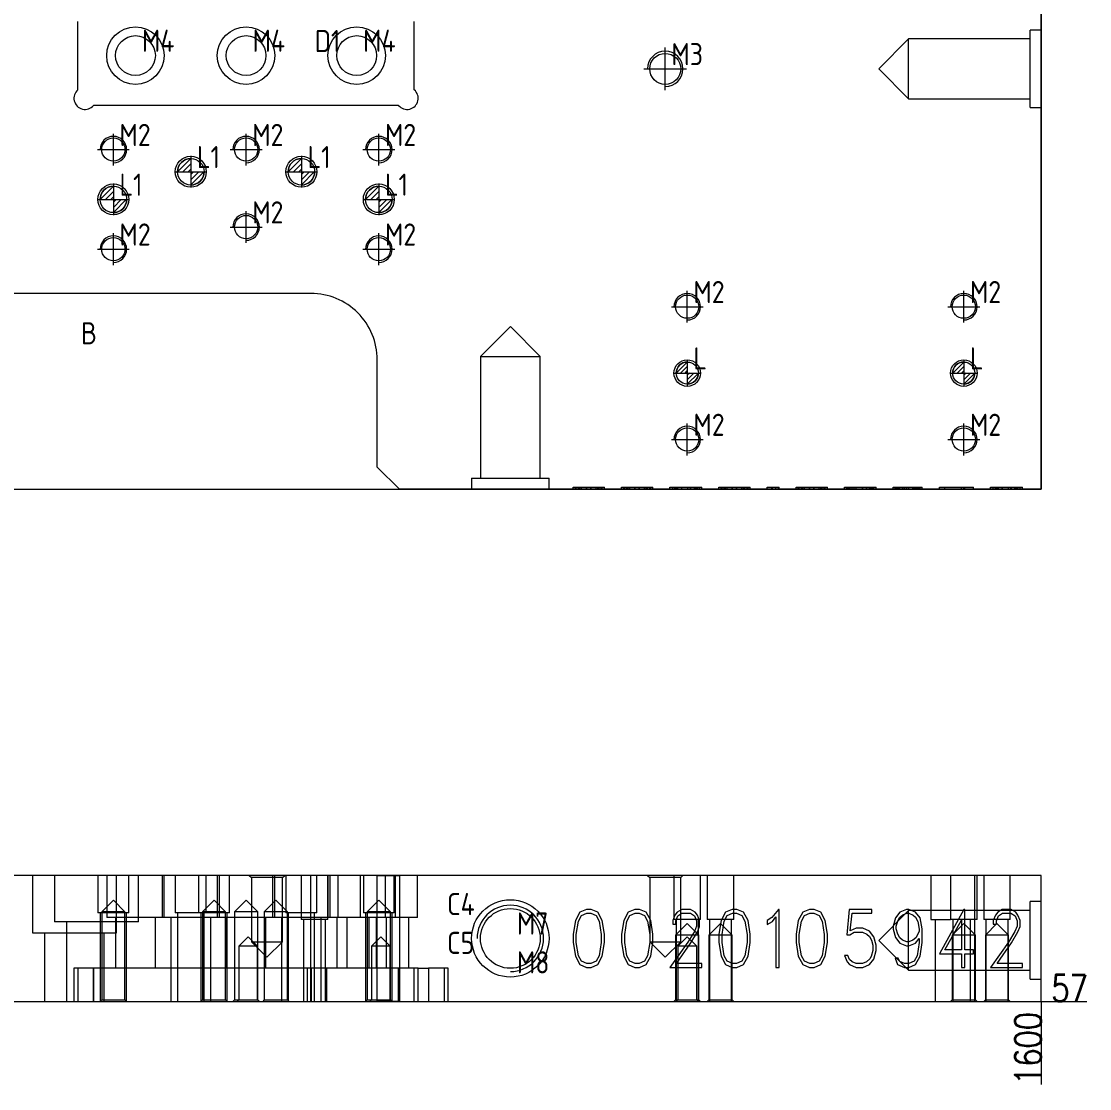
# Model space of a CAD drawing. Header units: millimetres. Extents: x 7217 to 10269, y 62146 to 63808.
# Drawn here: x 8412.1 to 8895, y 62146.4 to 62628.8 of the extents above; entities that cross this region are included whole.
import ezdxf

# ---------------------------------------------------------------- set-up
doc = ezdxf.new("R2010")
doc.units = ezdxf.units.MM
for name, pattern in [('CENTER', [0]), ('DASHDOT', [0]), ('DASHED', [0])]:
    doc.linetypes.add(name, pattern=pattern)
for name, color, linetype, lineweight in [('DIM', 4, 'Continuous', 20), ('UP', 60, 'Continuous', 20), ('UP_W', 1, 'Continuous', 20)]:
    doc.layers.add(name, color=color, linetype=linetype, lineweight=lineweight)
doc.styles.add('gbenor', font='gbenor.shx', dxfattribs={"bigfont": 'gbcbig.shx'})
doc.styles.add('TXT', font='txt.shx', dxfattribs={"width": 0.8, "bigfont": 'ctxt.shx'})
doc.dimstyles.new('零件', dxfattribs={"dimscale": 1.5, "dimtxt": 8, "dimasz": 1, "dimexe": 0, "dimexo": 0, "dimgap": 0, "dimtad": 1, "dimtxsty": 'TXT', "dimcen": 0, "dimclrd": 252, "dimclre": 252, "dimclrt": 4, "dimazin": 3, "dimtp": 0.001, "dimtm": 0.001, "dimtfac": 1, "dimtmove": 0, "dimatfit": 3, "dimlwd": 5, "dimlwe": 5})

# ---------------------------------------------------------------- blocks, each defined once
blk = doc.blocks.new('*D1113')
at = {"layer": 'Defpoints', "color": 0}
for p in [(7273.1, 62242.78), (8873.1, 62185.78), (8878.1, 62185.78)]:
    blk.add_point(p, dxfattribs=at)
at = {"layer": 'DIM', "color": 252, "lineweight": 5}
blk.add_line((8873.1, 62185.78), (8893.64, 62185.78), dxfattribs=at)
at = {"layer": 'DIM', "color": 4, "lineweight": 5, "insert": (8885.87, 62191.78), "char_height": 12, "attachment_point": 5, "style": 'TXT'}
blk.add_mtext('57', dxfattribs=at)
blk = doc.blocks.new('*D1116')
at = {"layer": 'Defpoints', "color": 0}
for p in [(7273.1, 62242.78), (8873.1, 62185.78), (8873.1, 62180.78)]:
    blk.add_point(p, dxfattribs=at)
at = {"layer": 'DIM', "color": 252, "lineweight": 5}
blk.add_line((8873.1, 62185.78), (8873.1, 62148.32), dxfattribs=at)
at = {"layer": 'DIM', "color": 4, "lineweight": 5, "insert": (8867.1, 62164.55), "char_height": 12, "attachment_point": 5, "rotation": 90, "style": 'TXT'}
blk.add_mtext('1600', dxfattribs=at)
blk = doc.blocks.new('pg_hx_L0')
at = {"color": 230}
for p, q in [((-0.5, -0.003), (0, 0.497)), ((0, 0.6), (0, -0.6)), ((-0.6, 0), (0.6, 0)), ((-0.3, 0), (0, 0.3)), ((-0.1, 0), (0, 0.1)), ((0.5, 0.003), (0, -0.497)), ((0.1, 0), (0, -0.1)), ((0.3, 0), (0, -0.3))]:
    blk.add_line(p, q, dxfattribs=at)
for start, end in [(90, 180), (270, 0)]:
    blk.add_arc((0, 0), 0.5, start, end, dxfattribs=at)
blk = doc.blocks.new('pg_hx_LLL0')
blk.add_blockref('pg_hx_L0', (0, 0))

msp = doc.modelspace()

# ---------------------------------------------------------------- linework, layer by layer
at = {"layer": 'DIM', "color": 252, "linetype": 'DASHDOT', "lineweight": 5}
msp.add_lwpolyline([(7273.098, 63597.292), (7273.098, 62417.292), (8873.098, 62417.292), (8873.098, 63597.292)], close=True, dxfattribs=at)
at = {"layer": 'DIM', "color": 252, "linetype": 'DASHED', "lineweight": 5}
msp.add_lwpolyline([(7273.098, 62242.782), (7273.098, 62185.782), (8873.098, 62185.782), (8873.098, 62242.782)], close=True, dxfattribs=at)
at = {"layer": 'UP', "color": 2, "linetype": 'DASHED', "lineweight": 5, "ltscale": 1.687868}
for p, q in [((8437.648, 62597.831), (8437.648, 62628.753)), ((8589.648, 62597.831), (8589.648, 62628.753)), ((8582.61, 62590.792), (8444.687, 62590.792)), ((8437.648, 62200.782), (8437.648, 62200.782)), ((8437.648, 62200.782), (8437.648, 62200.782)), ((8444.687, 62200.782), (8444.687, 62185.782)), ((8582.61, 62200.782), (8444.687, 62200.782)), ((8543.148, 62200.782), (8543.148, 62200.782)), ((8550.187, 62185.782), (8550.187, 62200.782)), ((8582.61, 62185.782), (8582.61, 62200.782)), ((8589.648, 62200.782), (8589.648, 62200.782)), ((8589.648, 62200.782), (8589.648, 62200.782)), ((8591.466, 62200.782), (8596.109, 62200.782)), ((8596.109, 62200.782), (8596.109, 62185.782)), ((8603.148, 62200.782), (8603.148, 62200.782)), ((8437.648, 62185.782), (8437.648, 62185.782)), ((8437.648, 62185.782), (8437.648, 62185.782)), ((8589.648, 62185.782), (8589.648, 62185.782)), ((8589.648, 62185.782), (8589.648, 62185.782)), ((8603.148, 62185.782), (8603.148, 62185.782))]:
    msp.add_line(p, q, dxfattribs=at)
at = {"layer": 'UP', "color": 31, "linetype": 'DASHED', "lineweight": 5, "ltscale": 1.687868}
for p, q in [((8437.648, 62628.753), (8437.648, 62628.753)), ((8589.648, 62628.753), (8589.648, 62628.753)), ((8437.648, 62597.831), (8437.648, 62597.831)), ((8589.648, 62597.831), (8589.648, 62597.831)), ((8417.039, 62242.782), (8417.039, 62216.782)), ((8427.039, 62242.782), (8427.039, 62221.782)), ((8446.648, 62242.782), (8446.648, 62225.782)), ((8450.648, 62242.782), (8450.648, 62223.782)), ((8455.039, 62216.782), (8455.039, 62242.782)), ((8460.648, 62225.782), (8460.648, 62242.782)), ((8465.039, 62221.782), (8465.039, 62242.782)), ((8475.648, 62242.782), (8475.648, 62223.782)), ((8476.648, 62223.782), (8476.648, 62242.782)), ((8481.648, 62242.782), (8481.648, 62225.782)), ((8492.148, 62242.782), (8492.148, 62225.782)), ((8495.648, 62225.782), (8495.648, 62242.782)), ((8500.648, 62242.782), (8500.648, 62223.782)), ((8501.648, 62223.782), (8501.648, 62242.782)), ((8506.148, 62225.782), (8506.148, 62242.782)), ((8525.648, 62242.782), (8525.648, 62223.782)), ((8526.648, 62223.782), (8526.648, 62242.782)), ((8531.648, 62242.782), (8531.648, 62225.782)), ((8538.598, 62242.782), (8538.598, 62222.782)), ((8545.648, 62225.782), (8545.648, 62242.782)), ((8550.598, 62222.782), (8550.598, 62242.782)), ((8550.648, 62242.782), (8550.648, 62223.782)), ((8551.648, 62223.782), (8551.648, 62242.782)), ((8555.148, 62242.782), (8555.148, 62223.782)), ((8565.148, 62242.782), (8565.148, 62223.782)), ((8566.648, 62242.782), (8566.648, 62225.782)), ((8576.648, 62223.782), (8576.648, 62242.782)), ((8580.648, 62225.782), (8580.648, 62242.782)), ((8581.148, 62223.782), (8581.148, 62242.782)), ((8591.148, 62223.782), (8591.148, 62242.782)), ((8707.077, 62242.782), (8707.077, 62222.782)), ((8719.077, 62222.782), (8719.077, 62242.782)), ((8722.077, 62242.782), (8722.077, 62222.782)), ((8734.077, 62222.782), (8734.077, 62242.782)), ((8823.098, 62242.782), (8823.098, 62222.782)), ((8832.077, 62242.782), (8832.077, 62222.782)), ((8843.098, 62222.782), (8843.098, 62242.782)), ((8844.077, 62222.782), (8844.077, 62242.782)), ((8847.077, 62242.782), (8847.077, 62222.782)), ((8859.077, 62222.782), (8859.077, 62242.782)), ((8460.648, 62225.782), (8446.648, 62225.782)), ((8495.648, 62225.782), (8481.648, 62225.782)), ((8506.148, 62225.782), (8495.648, 62225.782)), ((8545.648, 62225.782), (8531.648, 62225.782)), ((8580.648, 62225.782), (8566.648, 62225.782)), ((8465.039, 62221.782), (8427.039, 62221.782)), ((8432.538, 62221.782), (8432.538, 62185.782)), ((8476.648, 62223.782), (8450.648, 62223.782)), ((8454.648, 62223.782), (8454.648, 62200.782)), ((8459.54, 62185.782), (8459.54, 62221.782)), ((8472.648, 62200.782), (8472.648, 62223.782)), ((8500.648, 62223.782), (8476.648, 62223.782)), ((8479.648, 62223.782), (8479.648, 62185.782)), ((8497.648, 62185.782), (8497.648, 62223.782)), ((8526.648, 62223.782), (8500.648, 62223.782)), ((8504.648, 62223.782), (8504.648, 62200.782)), ((8522.648, 62200.782), (8522.648, 62223.782)), ((8550.648, 62223.782), (8526.648, 62223.782)), ((8529.648, 62223.782), (8529.648, 62185.782)), ((8550.598, 62222.782), (8538.598, 62222.782)), ((8547.648, 62185.782), (8547.648, 62223.782)), ((8576.648, 62223.782), (8550.648, 62223.782)), ((8554.648, 62223.782), (8554.648, 62200.782)), ((8559.148, 62223.782), (8559.148, 62200.782)), ((8569.148, 62223.782), (8569.148, 62200.782)), ((8572.648, 62200.782), (8572.648, 62223.782)), ((8581.148, 62223.782), (8576.648, 62223.782)), ((8577.148, 62200.782), (8577.148, 62223.782)), ((8591.148, 62223.782), (8581.147, 62223.782)), ((8587.148, 62200.782), (8587.148, 62223.782)), ((8719.077, 62222.782), (8707.077, 62222.782)), ((8734.077, 62222.782), (8722.077, 62222.782)), ((8823.098, 62222.782), (8832.078, 62222.782)), ((8844.077, 62222.782), (8832.077, 62222.782)), ((8859.077, 62222.782), (8847.077, 62222.782)), ((8417.039, 62216.782), (8455.039, 62216.782)), ((8422.538, 62216.782), (8422.538, 62185.782)), ((8449.54, 62185.782), (8449.54, 62216.782)), ((8435.83, 62200.782), (8435.83, 62185.782)), ((8444.687, 62200.782), (8435.83, 62200.782)), ((8437.648, 62200.782), (8437.648, 62185.782)), ((8541.33, 62200.782), (8541.33, 62185.782)), ((8543.148, 62185.782), (8543.148, 62200.782)), ((8591.467, 62200.782), (8582.61, 62200.782)), ((8589.648, 62185.782), (8589.648, 62200.782)), ((8591.467, 62185.782), (8591.467, 62200.782)), ((8604.966, 62200.782), (8596.109, 62200.782)), ((8604.966, 62200.782), (8596.109, 62200.782)), ((8603.148, 62200.782), (8603.148, 62185.782)), ((8604.966, 62185.782), (8604.966, 62200.782))]:
    msp.add_line(p, q, dxfattribs=at)
at = {"layer": 'UP', "color": 5, "linetype": 'DASHED', "lineweight": 5, "ltscale": 1.687868}
for p, q in [((8813.098, 62620.798), (8799.594, 62607.294)), ((8868.098, 62620.798), (8813.098, 62620.798)), ((8813.098, 62593.79), (8813.098, 62620.798)), ((8799.594, 62607.294), (8813.098, 62593.79)), ((8813.098, 62593.79), (8868.098, 62593.79)), ((8633.098, 62490.796), (8619.594, 62477.292)), ((8646.602, 62477.292), (8633.098, 62490.796)), ((8619.594, 62477.292), (8619.594, 62422.292)), ((8619.594, 62477.292), (8633.098, 62477.292)), ((8633.098, 62477.292), (8646.602, 62477.292)), ((8646.602, 62422.292), (8646.602, 62477.292)), ((8515.098, 62242.782), (8516.095, 62241.785)), ((8516.095, 62241.785), (8516.095, 62212.782)), ((8530.101, 62241.785), (8516.095, 62241.785)), ((8530.101, 62241.785), (8531.098, 62242.782)), ((8530.101, 62212.782), (8530.101, 62241.785)), ((8695.098, 62242.782), (8696.095, 62241.785)), ((8696.095, 62241.785), (8696.095, 62212.782)), ((8710.101, 62241.785), (8696.095, 62241.785)), ((8710.101, 62241.785), (8711.098, 62242.782)), ((8710.101, 62212.782), (8710.101, 62241.785)), ((8453.648, 62231.615), (8448.395, 62226.362)), ((8458.901, 62226.362), (8453.648, 62231.615)), ((8499.148, 62231.615), (8493.895, 62226.362)), ((8504.401, 62226.362), (8499.148, 62231.615)), ((8513.648, 62231.615), (8508.395, 62226.362)), ((8518.901, 62226.362), (8513.648, 62231.615)), ((8527.148, 62231.615), (8521.895, 62226.362)), ((8532.401, 62226.362), (8527.148, 62231.615)), ((8573.648, 62231.615), (8568.395, 62226.362)), ((8578.901, 62226.362), (8573.648, 62231.615)), ((8448.395, 62226.362), (8448.395, 62186.529)), ((8458.901, 62226.362), (8448.395, 62226.362)), ((8458.901, 62186.529), (8458.901, 62226.362)), ((8493.895, 62226.362), (8493.895, 62186.529)), ((8504.401, 62226.362), (8493.895, 62226.362)), ((8504.401, 62186.529), (8504.401, 62226.362)), ((8508.395, 62226.362), (8508.395, 62186.529)), ((8518.901, 62226.362), (8508.395, 62226.362)), ((8518.901, 62186.529), (8518.901, 62226.362)), ((8521.895, 62226.362), (8521.895, 62186.529)), ((8532.401, 62226.362), (8521.895, 62226.362)), ((8532.401, 62186.529), (8532.401, 62226.362)), ((8568.395, 62226.362), (8568.395, 62186.529)), ((8578.901, 62226.362), (8568.395, 62226.362)), ((8578.901, 62186.529), (8578.901, 62226.362)), ((8813.098, 62226.899), (8799.594, 62213.395)), ((8868.098, 62226.899), (8813.098, 62226.899)), ((8813.098, 62199.891), (8813.098, 62226.899)), ((8713.077, 62221.035), (8707.824, 62215.782)), ((8718.33, 62215.782), (8713.077, 62221.035)), ((8728.077, 62221.035), (8722.824, 62215.782)), ((8733.33, 62215.782), (8728.077, 62221.035)), ((8838.077, 62221.035), (8832.824, 62215.782)), ((8843.33, 62215.782), (8838.077, 62221.035)), ((8853.077, 62221.035), (8847.824, 62215.782)), ((8858.33, 62215.782), (8853.077, 62221.035)), ((8707.824, 62215.782), (8707.824, 62186.529)), ((8718.33, 62215.782), (8707.824, 62215.782)), ((8718.33, 62186.529), (8718.33, 62215.782)), ((8722.824, 62215.782), (8722.824, 62186.529)), ((8733.33, 62215.782), (8722.824, 62215.782)), ((8733.33, 62186.529), (8733.33, 62215.782)), ((8832.824, 62215.782), (8832.824, 62186.529)), ((8843.33, 62215.782), (8832.824, 62215.782)), ((8843.33, 62186.529), (8843.33, 62215.782)), ((8847.824, 62215.782), (8847.824, 62186.529)), ((8858.33, 62215.782), (8847.824, 62215.782)), ((8858.33, 62186.529), (8858.33, 62215.782)), ((8514.598, 62215.035), (8510.345, 62210.782)), ((8510.345, 62210.782), (8510.345, 62186.529)), ((8518.851, 62210.782), (8510.345, 62210.782)), ((8518.851, 62210.782), (8514.598, 62215.035)), ((8516.095, 62212.782), (8523.098, 62205.779)), ((8516.095, 62212.782), (8530.101, 62212.782)), ((8518.851, 62186.529), (8518.851, 62210.782)), ((8523.098, 62205.779), (8530.101, 62212.782)), ((8574.598, 62215.035), (8570.345, 62210.782)), ((8570.345, 62210.782), (8570.345, 62186.529)), ((8578.851, 62210.782), (8570.345, 62210.782)), ((8578.851, 62210.782), (8574.598, 62215.035)), ((8578.851, 62186.529), (8578.851, 62210.782)), ((8696.095, 62212.782), (8703.098, 62205.779)), ((8696.095, 62212.782), (8710.101, 62212.782)), ((8703.098, 62205.779), (8710.101, 62212.782)), ((8713.098, 62215.035), (8708.845, 62210.782)), ((8708.845, 62210.782), (8708.845, 62186.529)), ((8717.351, 62210.782), (8708.845, 62210.782)), ((8717.351, 62210.782), (8713.098, 62215.035)), ((8717.351, 62186.529), (8717.351, 62210.782)), ((8799.594, 62213.395), (8813.098, 62199.891)), ((8813.098, 62199.891), (8868.098, 62199.891)), ((8448.395, 62186.529), (8447.648, 62185.782)), ((8448.395, 62186.529), (8458.901, 62186.529)), ((8459.648, 62185.782), (8458.901, 62186.529)), ((8493.895, 62186.529), (8493.148, 62185.782)), ((8493.895, 62186.529), (8504.401, 62186.529)), ((8505.148, 62185.782), (8504.401, 62186.529)), ((8508.395, 62186.529), (8507.648, 62185.782)), ((8508.395, 62186.529), (8518.901, 62186.529)), ((8510.345, 62186.529), (8509.598, 62185.782)), ((8519.598, 62185.782), (8518.851, 62186.529)), ((8519.648, 62185.782), (8518.901, 62186.529)), ((8521.895, 62186.529), (8521.148, 62185.782)), ((8521.895, 62186.529), (8532.401, 62186.529)), ((8533.148, 62185.782), (8532.401, 62186.529)), ((8568.395, 62186.529), (8567.648, 62185.782)), ((8568.395, 62186.529), (8578.901, 62186.529)), ((8570.345, 62186.529), (8569.598, 62185.782)), ((8579.598, 62185.782), (8578.851, 62186.529)), ((8579.648, 62185.782), (8578.901, 62186.529)), ((8707.824, 62186.529), (8707.077, 62185.782)), ((8707.824, 62186.529), (8718.33, 62186.529)), ((8708.845, 62186.529), (8708.098, 62185.782)), ((8718.098, 62185.782), (8717.351, 62186.529)), ((8719.077, 62185.782), (8718.33, 62186.529)), ((8722.824, 62186.529), (8722.077, 62185.782)), ((8722.824, 62186.529), (8733.33, 62186.529)), ((8734.077, 62185.782), (8733.33, 62186.529)), ((8832.824, 62186.529), (8832.077, 62185.782)), ((8832.824, 62186.529), (8843.33, 62186.529)), ((8844.077, 62185.782), (8843.33, 62186.529)), ((8847.824, 62186.529), (8847.077, 62185.782)), ((8847.824, 62186.529), (8858.33, 62186.529)), ((8859.077, 62185.782), (8858.33, 62186.529))]:
    msp.add_line(p, q, dxfattribs=at)
at = {"layer": 'UP', "color": 135, "linetype": 'DASHED', "lineweight": 5, "ltscale": 1.687868}
for p, q in [((8873.098, 62624.794), (8868.098, 62624.794)), ((8868.098, 62589.794), (8868.098, 62624.794)), ((8868.098, 62589.794), (8873.098, 62589.794)), ((8615.598, 62422.292), (8615.598, 62417.292)), ((8615.598, 62422.292), (8650.598, 62422.292)), ((8650.598, 62417.292), (8650.598, 62422.292)), ((8873.098, 62230.895), (8868.098, 62230.895)), ((8868.098, 62195.895), (8868.098, 62230.895)), ((8868.098, 62195.895), (8873.098, 62195.895))]:
    msp.add_line(p, q, dxfattribs=at)
at = {"layer": 'UP', "color": 123, "linetype": 'DASHED', "lineweight": 5, "ltscale": 1.687868}
for p, q in [((8661.508, 62417.292), (8661.508, 62418.292)), ((8662.491, 62417.292), (8662.491, 62418.292)), ((8662.927, 62417.292), (8662.927, 62418.292)), ((8663.91, 62417.292), (8663.91, 62418.292)), ((8664.524, 62417.292), (8664.524, 62418.292)), ((8665.22, 62417.292), (8665.22, 62418.292)), ((8667.567, 62417.292), (8667.567, 62418.292)), ((8667.635, 62417.292), (8667.635, 62418.292)), ((8669.531, 62417.292), (8669.531, 62418.292)), ((8669.586, 62417.292), (8669.586, 62418.292)), ((8671.933, 62417.292), (8671.933, 62418.292)), ((8672.629, 62417.292), (8672.629, 62418.292)), ((8673.243, 62417.292), (8673.243, 62418.292)), ((8674.225, 62417.292), (8674.225, 62418.292)), ((8674.675, 62417.292), (8674.675, 62418.292)), ((8675.644, 62417.292), (8675.644, 62418.292)), ((8683.371, 62417.292), (8683.371, 62418.292)), ((8684.354, 62417.292), (8684.354, 62418.292)), ((8684.79, 62417.292), (8684.79, 62418.292)), ((8685.773, 62417.292), (8685.773, 62418.292)), ((8686.387, 62417.292), (8686.387, 62418.292)), ((8687.083, 62417.292), (8687.083, 62418.292)), ((8689.429, 62417.292), (8689.429, 62418.292)), ((8689.498, 62417.292), (8689.498, 62418.292)), ((8691.394, 62417.292), (8691.394, 62418.292)), ((8691.449, 62417.292), (8691.449, 62418.292)), ((8693.796, 62417.292), (8693.796, 62418.292)), ((8694.492, 62417.292), (8694.492, 62418.292)), ((8695.106, 62417.292), (8695.106, 62418.292)), ((8696.088, 62417.292), (8696.088, 62418.292)), ((8696.538, 62417.292), (8696.538, 62418.292)), ((8697.507, 62417.292), (8697.507, 62418.292)), ((8705.234, 62417.292), (8705.234, 62418.292)), ((8706.489, 62417.292), (8706.489, 62418.292)), ((8707.486, 62417.292), (8707.486, 62418.292)), ((8707.909, 62417.292), (8707.909, 62418.292)), ((8708.195, 62417.292), (8708.195, 62418.292)), ((8708.523, 62417.292), (8708.523, 62418.292)), ((8708.836, 62417.292), (8708.836, 62418.292)), ((8710.569, 62417.292), (8710.569, 62418.292)), ((8710.678, 62417.292), (8710.678, 62418.292)), ((8713.394, 62417.292), (8713.394, 62418.292)), ((8714.472, 62417.292), (8714.472, 62418.292)), ((8714.594, 62417.292), (8714.594, 62418.292)), ((8714.703, 62417.292), (8714.703, 62418.292)), ((8716.3, 62417.292), (8716.3, 62418.292)), ((8716.327, 62417.292), (8716.327, 62418.292)), ((8716.627, 62417.292), (8716.627, 62418.292)), ((8717.241, 62417.292), (8717.241, 62418.292)), ((8717.664, 62417.292), (8717.664, 62418.292)), ((8718.674, 62417.292), (8718.674, 62418.292)), ((8719.643, 62417.292), (8719.643, 62418.292)), ((8727.37, 62417.292), (8727.37, 62418.292)), ((8728.352, 62417.292), (8728.352, 62418.292)), ((8728.789, 62417.292), (8728.789, 62418.292)), ((8729.771, 62417.292), (8729.771, 62418.292)), ((8730.385, 62417.292), (8730.385, 62418.292)), ((8731.081, 62417.292), (8731.081, 62418.292)), ((8733.428, 62417.292), (8733.428, 62418.292)), ((8733.496, 62417.292), (8733.496, 62418.292)), ((8735.393, 62417.292), (8735.393, 62418.292)), ((8735.448, 62417.292), (8735.448, 62418.292)), ((8737.794, 62417.292), (8737.794, 62418.292)), ((8738.49, 62417.292), (8738.49, 62418.292)), ((8739.104, 62417.292), (8739.104, 62418.292)), ((8740.087, 62417.292), (8740.087, 62418.292)), ((8740.537, 62417.292), (8740.537, 62418.292)), ((8741.506, 62417.292), (8741.506, 62418.292)), ((8749.233, 62417.292), (8749.233, 62418.292)), ((8751.28, 62417.292), (8751.28, 62418.292)), ((8751.553, 62417.292), (8751.553, 62418.292)), ((8753.149, 62417.292), (8753.149, 62418.292)), ((8754.268, 62417.292), (8754.268, 62418.292)), ((8754.568, 62417.292), (8754.568, 62418.292)), ((8762.295, 62417.292), (8762.295, 62418.292)), ((8763.278, 62417.292), (8763.278, 62418.292)), ((8763.714, 62417.292), (8763.714, 62418.292)), ((8764.697, 62417.292), (8764.697, 62418.292)), ((8765.311, 62417.292), (8765.311, 62418.292)), ((8766.006, 62417.292), (8766.006, 62418.292)), ((8768.353, 62417.292), (8768.353, 62418.292)), ((8768.422, 62417.292), (8768.422, 62418.292)), ((8770.318, 62417.292), (8770.318, 62418.292)), ((8770.373, 62417.292), (8770.373, 62418.292)), ((8772.72, 62417.292), (8772.72, 62418.292)), ((8773.415, 62417.292), (8773.415, 62418.292)), ((8774.029, 62417.292), (8774.029, 62418.292)), ((8775.012, 62417.292), (8775.012, 62418.292)), ((8775.462, 62417.292), (8775.462, 62418.292)), ((8776.431, 62417.292), (8776.431, 62418.292)), ((8784.158, 62417.292), (8784.158, 62418.292)), ((8785.25, 62417.292), (8785.25, 62418.292)), ((8785.304, 62417.292), (8785.304, 62418.292)), ((8785.632, 62417.292), (8785.632, 62418.292)), ((8786.273, 62417.292), (8786.273, 62418.292)), ((8786.368, 62417.292), (8786.368, 62418.292)), ((8786.396, 62417.292), (8786.396, 62418.292)), ((8786.532, 62417.292), (8786.532, 62418.292)), ((8786.751, 62417.292), (8786.751, 62418.292)), ((8787.569, 62417.292), (8787.569, 62418.292)), ((8787.651, 62417.292), (8787.651, 62418.292)), ((8788.483, 62417.292), (8788.483, 62418.292)), ((8789.384, 62417.292), (8789.384, 62418.292)), ((8789.439, 62417.292), (8789.439, 62418.292)), ((8792.317, 62417.292), (8792.317, 62418.292)), ((8792.372, 62417.292), (8792.372, 62418.292)), ((8794.105, 62417.292), (8794.105, 62418.292)), ((8794.187, 62417.292), (8794.187, 62418.292)), ((8795.388, 62417.292), (8795.388, 62418.292)), ((8795.497, 62417.292), (8795.497, 62418.292)), ((8795.606, 62417.292), (8795.606, 62418.292)), ((8796.165, 62417.292), (8796.165, 62418.292)), ((8796.37, 62417.292), (8796.37, 62418.292)), ((8796.479, 62417.292), (8796.479, 62418.292)), ((8797.011, 62417.292), (8797.011, 62418.292)), ((8797.434, 62417.292), (8797.434, 62418.292)), ((8798.43, 62417.292), (8798.43, 62418.292)), ((8806.157, 62417.292), (8806.157, 62418.292)), ((8806.99, 62417.292), (8806.99, 62418.292)), ((8807.167, 62417.292), (8807.167, 62418.292)), ((8807.576, 62417.292), (8807.576, 62418.292)), ((8808.163, 62417.292), (8808.163, 62418.292)), ((8808.231, 62417.292), (8808.231, 62418.292)), ((8808.477, 62417.292), (8808.477, 62418.292)), ((8809.064, 62417.292), (8809.064, 62418.292)), ((8809.091, 62417.292), (8809.091, 62418.292)), ((8809.2, 62417.292), (8809.2, 62418.292)), ((8810.401, 62417.292), (8810.401, 62418.292)), ((8810.578, 62417.292), (8810.578, 62418.292)), ((8811.247, 62417.292), (8811.247, 62418.292)), ((8811.301, 62417.292), (8811.301, 62418.292)), ((8812.216, 62417.292), (8812.216, 62418.292)), ((8812.284, 62417.292), (8812.284, 62418.292)), ((8813.198, 62417.292), (8813.198, 62418.292)), ((8813.253, 62417.292), (8813.253, 62418.292)), ((8815.067, 62417.292), (8815.067, 62418.292)), ((8815.245, 62417.292), (8815.245, 62418.292)), ((8815.599, 62417.292), (8815.599, 62418.292)), ((8816.268, 62417.292), (8816.268, 62418.292)), ((8816.295, 62417.292), (8816.295, 62418.292)), ((8816.391, 62417.292), (8816.391, 62418.292)), ((8816.923, 62417.292), (8816.923, 62418.292)), ((8817.332, 62417.292), (8817.332, 62418.292)), ((8817.892, 62417.292), (8817.892, 62418.292)), ((8818.311, 62417.292), (8818.311, 62418.292)), ((8818.338, 62417.292), (8818.338, 62418.292)), ((8819.311, 62417.292), (8819.311, 62418.292)), ((8827.038, 62417.292), (8827.038, 62418.292)), ((8829.576, 62417.292), (8829.576, 62418.292)), ((8837.067, 62417.292), (8837.067, 62418.292)), ((8838.145, 62417.292), (8838.145, 62418.292)), ((8838.486, 62417.292), (8838.486, 62418.292)), ((8842.402, 62417.292), (8842.402, 62418.292)), ((8850.129, 62417.292), (8850.129, 62418.292)), ((8851.384, 62417.292), (8851.384, 62418.292)), ((8852.38, 62417.292), (8852.38, 62418.292)), ((8852.803, 62417.292), (8852.803, 62418.292)), ((8853.09, 62417.292), (8853.09, 62418.292)), ((8853.417, 62417.292), (8853.417, 62418.292)), ((8853.731, 62417.292), (8853.731, 62418.292)), ((8855.464, 62417.292), (8855.464, 62418.292)), ((8855.573, 62417.292), (8855.573, 62418.292)), ((8858.288, 62417.292), (8858.288, 62418.292)), ((8859.366, 62417.292), (8859.366, 62418.292)), ((8859.489, 62417.292), (8859.489, 62418.292)), ((8859.598, 62417.292), (8859.598, 62418.292)), ((8861.195, 62417.292), (8861.195, 62418.292)), ((8861.222, 62417.292), (8861.222, 62418.292)), ((8861.522, 62417.292), (8861.522, 62418.292)), ((8862.136, 62417.292), (8862.136, 62418.292)), ((8862.559, 62417.292), (8862.559, 62418.292)), ((8863.569, 62417.292), (8863.569, 62418.292)), ((8864.537, 62417.292), (8864.537, 62418.292))]:
    msp.add_line(p, q, dxfattribs=at)
at = {"layer": 'UP', "color": 31, "linetype": 'Continuous', "lineweight": 5}
for p, q in [((8542.948, 62242.782), (8352.948, 62242.782)), ((8572.948, 62242.782), (8542.948, 62242.782)), ((8572.948, 62185.782), (8572.948, 62242.782)), ((8352.948, 62185.782), (8542.948, 62185.782)), ((8542.948, 62185.782), (8572.948, 62185.782))]:
    msp.add_line(p, q, dxfattribs=at)
at = {"layer": 'UP', "color": 155, "linetype": 'DASHED', "lineweight": 5, "ltscale": 1.687868}
msp.add_line((8542.948, 62185.782), (8542.948, 62242.782), dxfattribs=at)
at = {"layer": 'UP', "color": 155, "linetype": 'Continuous', "lineweight": 5}
msp.add_line((8542.948, 62185.782), (8542.948, 62242.782), dxfattribs=at)
at = {"layer": 'UP', "color": 135, "linetype": 'Continuous', "lineweight": 5}
for p, q in [((8572.948, 62242.782), (8582.948, 62242.782)), ((8873.098, 62242.782), (8582.948, 62242.782)), ((8582.948, 62242.782), (8582.948, 62185.782)), ((8873.098, 62185.782), (8873.098, 62242.782)), ((8582.948, 62185.782), (8572.948, 62185.782)), ((8582.948, 62185.782), (8873.098, 62185.782))]:
    msp.add_line(p, q, dxfattribs=at)
at = {"layer": 'UP', "color": 123, "linetype": 'Continuous', "lineweight": 5}
for p, q in [((8664.524, 62226.135), (8662.491, 62222.332)), ((8667.567, 62227.397), (8664.524, 62226.135)), ((8665.22, 62224.6), (8667.635, 62225.623)), ((8669.586, 62227.397), (8667.567, 62227.397)), ((8667.635, 62225.623), (8669.531, 62225.623)), ((8669.531, 62225.623), (8671.933, 62224.6)), ((8672.629, 62226.135), (8669.586, 62227.397)), ((8674.675, 62222.332), (8672.629, 62226.135)), ((8686.387, 62226.135), (8684.354, 62222.332)), ((8689.429, 62227.397), (8686.387, 62226.135)), ((8687.083, 62224.6), (8689.498, 62225.623)), ((8691.449, 62227.397), (8689.429, 62227.397)), ((8689.498, 62225.623), (8691.394, 62225.623)), ((8691.394, 62225.623), (8693.796, 62224.6)), ((8694.492, 62226.135), (8691.449, 62227.397)), ((8696.538, 62222.332), (8694.492, 62226.135)), ((8707.486, 62224.856), (8706.489, 62222.298)), ((8708.523, 62226.135), (8707.486, 62224.856)), ((8710.569, 62227.397), (8708.523, 62226.135)), ((8708.836, 62224.464), (8710.678, 62225.623)), ((8714.594, 62227.397), (8710.569, 62227.397)), ((8710.678, 62225.623), (8714.472, 62225.623)), ((8714.472, 62225.623), (8716.327, 62224.464)), ((8716.627, 62226.135), (8714.594, 62227.397)), ((8717.664, 62224.856), (8716.627, 62226.135)), ((8718.674, 62222.298), (8717.664, 62224.856)), ((8730.385, 62226.135), (8728.352, 62222.332)), ((8733.428, 62227.397), (8730.385, 62226.135)), ((8731.081, 62224.6), (8733.496, 62225.623)), ((8735.448, 62227.397), (8733.428, 62227.397)), ((8733.496, 62225.623), (8735.393, 62225.623)), ((8735.393, 62225.623), (8737.794, 62224.6)), ((8738.49, 62226.135), (8735.448, 62227.397)), ((8740.537, 62222.332), (8738.49, 62226.135)), ((8754.268, 62227.397), (8751.28, 62223.696)), ((8754.568, 62227.397), (8754.268, 62227.397)), ((8754.568, 62201.166), (8754.568, 62227.397)), ((8765.311, 62226.135), (8763.278, 62222.332)), ((8768.353, 62227.397), (8765.311, 62226.135)), ((8766.006, 62224.6), (8768.422, 62225.623)), ((8770.373, 62227.397), (8768.353, 62227.397)), ((8768.422, 62225.623), (8770.318, 62225.623)), ((8770.318, 62225.623), (8772.72, 62224.6)), ((8773.415, 62226.135), (8770.373, 62227.397)), ((8775.462, 62222.332), (8773.415, 62226.135)), ((8786.273, 62227.397), (8785.25, 62215.834)), ((8796.479, 62227.397), (8786.273, 62227.397)), ((8786.751, 62217.761), (8787.651, 62225.623)), ((8787.651, 62225.623), (8796.479, 62225.623)), ((8796.479, 62225.623), (8796.479, 62227.397)), ((8809.2, 62226.135), (8807.167, 62223.594)), ((8809.064, 62223.696), (8810.578, 62224.924)), ((8812.216, 62227.397), (8809.2, 62226.135)), ((8810.578, 62224.924), (8812.284, 62225.623)), ((8813.253, 62227.397), (8812.216, 62227.397)), ((8812.284, 62225.623), (8813.198, 62225.623)), ((8813.198, 62225.623), (8815.245, 62224.771)), ((8816.268, 62226.135), (8813.253, 62227.397)), ((8815.245, 62224.771), (8816.268, 62223.935)), ((8818.311, 62223.594), (8816.268, 62226.135)), ((8838.145, 62227.397), (8827.038, 62207.272)), ((8838.486, 62227.397), (8838.145, 62227.397)), ((8838.486, 62209.045), (8838.486, 62227.397)), ((8852.38, 62224.856), (8851.384, 62222.298)), ((8853.417, 62226.135), (8852.38, 62224.856)), ((8855.464, 62227.397), (8853.417, 62226.135)), ((8853.731, 62224.464), (8855.573, 62225.623)), ((8859.489, 62227.397), (8855.464, 62227.397)), ((8855.573, 62225.623), (8859.366, 62225.623)), ((8859.366, 62225.623), (8861.222, 62224.464)), ((8861.522, 62226.135), (8859.489, 62227.397)), ((8862.559, 62224.856), (8861.522, 62226.135)), ((8863.569, 62222.298), (8862.559, 62224.856)), ((8662.491, 62222.332), (8661.508, 62216.158)), ((8662.927, 62216.072), (8663.91, 62222.127)), ((8663.91, 62222.127), (8665.22, 62224.6)), ((8671.933, 62224.6), (8673.243, 62222.127)), ((8673.243, 62222.127), (8674.225, 62216.072)), ((8675.644, 62216.158), (8674.675, 62222.332)), ((8684.354, 62222.332), (8683.371, 62216.158)), ((8684.79, 62216.072), (8685.773, 62222.127)), ((8685.773, 62222.127), (8687.083, 62224.6)), ((8693.796, 62224.6), (8695.106, 62222.127)), ((8695.106, 62222.127), (8696.088, 62216.072)), ((8697.507, 62216.158), (8696.538, 62222.332)), ((8706.489, 62222.298), (8706.489, 62220.729)), ((8706.489, 62220.729), (8707.909, 62220.729)), ((8707.909, 62222.161), (8708.836, 62224.464)), ((8707.909, 62220.729), (8707.909, 62222.161)), ((8716.327, 62224.464), (8717.241, 62222.161)), ((8717.241, 62222.161), (8717.241, 62219.859)), ((8718.674, 62219.705), (8718.674, 62222.298)), ((8728.352, 62222.332), (8727.37, 62216.158)), ((8728.789, 62216.072), (8729.771, 62222.127)), ((8729.771, 62222.127), (8731.081, 62224.6)), ((8737.794, 62224.6), (8739.104, 62222.127)), ((8739.104, 62222.127), (8740.087, 62216.072)), ((8741.506, 62216.158), (8740.537, 62222.332)), ((8751.28, 62223.696), (8749.233, 62222.4)), ((8749.233, 62222.4), (8749.233, 62220.558)), ((8749.233, 62220.558), (8751.553, 62221.991)), ((8751.553, 62221.991), (8753.149, 62224.003)), ((8753.149, 62224.003), (8753.149, 62201.166)), ((8763.278, 62222.332), (8762.295, 62216.158)), ((8763.714, 62216.072), (8764.697, 62222.127)), ((8764.697, 62222.127), (8766.006, 62224.6)), ((8772.72, 62224.6), (8774.029, 62222.127)), ((8774.029, 62222.127), (8775.012, 62216.072)), ((8776.431, 62216.158), (8775.462, 62222.332)), ((8807.167, 62223.594), (8806.157, 62219.825)), ((8807.576, 62219.756), (8808.231, 62222.093)), ((8808.231, 62222.093), (8809.064, 62223.696)), ((8816.268, 62223.935), (8817.332, 62221.957)), ((8817.332, 62221.957), (8817.892, 62218.528)), ((8819.311, 62218.597), (8818.311, 62223.594)), ((8829.576, 62209.045), (8837.067, 62222.519)), ((8837.067, 62222.519), (8837.067, 62209.045)), ((8851.384, 62222.298), (8851.384, 62220.729)), ((8851.384, 62220.729), (8852.803, 62220.729)), ((8852.803, 62222.161), (8853.731, 62224.464)), ((8852.803, 62220.729), (8852.803, 62222.161)), ((8861.222, 62224.464), (8862.136, 62222.161)), ((8862.136, 62222.161), (8862.136, 62219.859)), ((8863.569, 62219.705), (8863.569, 62222.298)), ((8661.508, 62216.158), (8661.508, 62212.405)), ((8662.927, 62212.491), (8662.927, 62216.072)), ((8674.225, 62216.072), (8674.225, 62212.491)), ((8675.644, 62212.405), (8675.644, 62216.158)), ((8683.371, 62216.158), (8683.371, 62212.405)), ((8684.79, 62212.491), (8684.79, 62216.072)), ((8696.088, 62216.072), (8696.088, 62212.491)), ((8697.507, 62212.405), (8697.507, 62216.158)), ((8716.3, 62217.471), (8713.394, 62212.627)), ((8714.703, 62212.269), (8717.664, 62217.198)), ((8717.241, 62219.859), (8716.3, 62217.471)), ((8717.664, 62217.198), (8718.674, 62219.705)), ((8727.37, 62216.158), (8727.37, 62212.405)), ((8728.789, 62212.491), (8728.789, 62216.072)), ((8740.087, 62216.072), (8740.087, 62212.491)), ((8741.506, 62212.405), (8741.506, 62216.158)), ((8762.295, 62216.158), (8762.295, 62212.405)), ((8763.714, 62212.491), (8763.714, 62216.072)), ((8775.012, 62216.072), (8775.012, 62212.491)), ((8776.431, 62212.405), (8776.431, 62216.158)), ((8785.25, 62215.834), (8786.532, 62215.834)), ((8786.532, 62215.834), (8788.483, 62217.062)), ((8789.384, 62218.835), (8786.751, 62217.761)), ((8788.483, 62217.062), (8792.317, 62217.062)), ((8792.372, 62218.835), (8789.384, 62218.835)), ((8792.317, 62217.062), (8794.187, 62216.26)), ((8795.388, 62217.59), (8792.372, 62218.835)), ((8794.187, 62216.26), (8795.497, 62215.168)), ((8797.434, 62215.032), (8795.388, 62217.59)), ((8795.497, 62215.168), (8796.37, 62213.531)), ((8806.157, 62219.825), (8806.157, 62218.528)), ((8806.157, 62218.528), (8807.167, 62214.759)), ((8807.576, 62218.597), (8807.576, 62219.756)), ((8808.231, 62216.26), (8807.576, 62218.597)), ((8809.091, 62214.606), (8808.231, 62216.26)), ((8817.892, 62217.403), (8816.391, 62214.606)), ((8817.892, 62218.528), (8817.892, 62217.403)), ((8819.311, 62212.405), (8819.311, 62218.597)), ((8861.195, 62217.471), (8858.288, 62212.627)), ((8859.598, 62212.269), (8862.559, 62217.198)), ((8862.136, 62219.859), (8861.195, 62217.471)), ((8862.559, 62217.198), (8863.569, 62219.705)), ((8661.508, 62212.405), (8662.491, 62206.231)), ((8663.91, 62206.436), (8662.927, 62212.491)), ((8674.225, 62212.491), (8673.243, 62206.436)), ((8674.675, 62206.231), (8675.644, 62212.405)), ((8683.371, 62212.405), (8684.354, 62206.231)), ((8685.773, 62206.436), (8684.79, 62212.491)), ((8696.088, 62212.491), (8695.106, 62206.436)), ((8696.538, 62206.231), (8697.507, 62212.405)), ((8713.394, 62212.627), (8705.234, 62201.166)), ((8708.195, 62202.94), (8714.703, 62212.269)), ((8727.37, 62212.405), (8728.352, 62206.231)), ((8729.771, 62206.436), (8728.789, 62212.491)), ((8740.087, 62212.491), (8739.104, 62206.436)), ((8740.537, 62206.231), (8741.506, 62212.405)), ((8762.295, 62212.405), (8763.278, 62206.231)), ((8764.697, 62206.436), (8763.714, 62212.491)), ((8775.012, 62212.491), (8774.029, 62206.436)), ((8775.462, 62206.231), (8776.431, 62212.405)), ((8796.37, 62213.531), (8797.011, 62211.194)), ((8797.011, 62211.194), (8797.011, 62208.824)), ((8798.43, 62211.263), (8797.434, 62215.032)), ((8798.43, 62208.738), (8798.43, 62211.263)), ((8807.167, 62214.759), (8809.2, 62212.201)), ((8810.401, 62213.531), (8809.091, 62214.606)), ((8809.2, 62212.201), (8812.216, 62210.939)), ((8812.284, 62212.729), (8810.401, 62213.531)), ((8812.216, 62210.939), (8813.253, 62210.939)), ((8813.198, 62212.729), (8812.284, 62212.729)), ((8815.067, 62213.531), (8813.198, 62212.729)), ((8813.253, 62210.939), (8816.268, 62212.201)), ((8816.391, 62214.606), (8815.067, 62213.531)), ((8816.268, 62212.201), (8817.892, 62214.23)), ((8817.892, 62212.491), (8816.923, 62206.436)), ((8817.892, 62214.23), (8817.892, 62212.491)), ((8818.338, 62206.231), (8819.311, 62212.405)), ((8858.288, 62212.627), (8850.129, 62201.166)), ((8853.09, 62202.94), (8859.598, 62212.269)), ((8662.491, 62206.231), (8664.524, 62202.428)), ((8665.22, 62203.963), (8663.91, 62206.436)), ((8673.243, 62206.436), (8671.933, 62203.963)), ((8672.629, 62202.428), (8674.675, 62206.231)), ((8684.354, 62206.231), (8686.387, 62202.428)), ((8687.083, 62203.963), (8685.773, 62206.436)), ((8695.106, 62206.436), (8693.796, 62203.963)), ((8694.492, 62202.428), (8696.538, 62206.231)), ((8728.352, 62206.231), (8730.385, 62202.428)), ((8731.081, 62203.963), (8729.771, 62206.436)), ((8739.104, 62206.436), (8737.794, 62203.963)), ((8738.49, 62202.428), (8740.537, 62206.231)), ((8763.278, 62206.231), (8765.311, 62202.428)), ((8766.006, 62203.963), (8764.697, 62206.436)), ((8774.029, 62206.436), (8772.72, 62203.963)), ((8773.415, 62202.428), (8775.462, 62206.231)), ((8784.158, 62206.606), (8785.304, 62203.724)), ((8785.632, 62206.606), (8784.158, 62206.606)), ((8786.396, 62204.696), (8785.632, 62206.606)), ((8796.165, 62206.061), (8795.606, 62205.003)), ((8797.011, 62208.824), (8796.165, 62206.061)), ((8797.434, 62204.969), (8798.43, 62208.738)), ((8806.99, 62205.396), (8808.163, 62202.428)), ((8808.477, 62205.396), (8806.99, 62205.396)), ((8809.091, 62203.895), (8808.477, 62205.396)), ((8816.923, 62206.436), (8815.599, 62203.963)), ((8816.295, 62202.428), (8818.338, 62206.231)), ((8827.038, 62207.272), (8837.067, 62207.272)), ((8837.067, 62209.045), (8829.576, 62209.045)), ((8837.067, 62207.272), (8837.067, 62201.166)), ((8842.402, 62209.045), (8838.486, 62209.045)), ((8838.486, 62207.272), (8842.402, 62207.272)), ((8838.486, 62201.166), (8838.486, 62207.272)), ((8842.402, 62207.272), (8842.402, 62209.045)), ((8664.524, 62202.428), (8667.567, 62201.166)), ((8667.635, 62202.94), (8665.22, 62203.963)), ((8667.567, 62201.166), (8669.586, 62201.166)), ((8669.531, 62202.94), (8667.635, 62202.94)), ((8671.933, 62203.963), (8669.531, 62202.94)), ((8669.586, 62201.166), (8672.629, 62202.428)), ((8686.387, 62202.428), (8689.429, 62201.166)), ((8689.498, 62202.94), (8687.083, 62203.963)), ((8689.429, 62201.166), (8691.449, 62201.166)), ((8691.394, 62202.94), (8689.498, 62202.94)), ((8693.796, 62203.963), (8691.394, 62202.94)), ((8691.449, 62201.166), (8694.492, 62202.428)), ((8705.234, 62201.166), (8719.643, 62201.166)), ((8719.643, 62202.94), (8708.195, 62202.94)), ((8719.643, 62201.166), (8719.643, 62202.94)), ((8730.385, 62202.428), (8733.428, 62201.166)), ((8733.496, 62202.94), (8731.081, 62203.963)), ((8733.428, 62201.166), (8735.448, 62201.166)), ((8735.393, 62202.94), (8733.496, 62202.94)), ((8737.794, 62203.963), (8735.393, 62202.94)), ((8735.448, 62201.166), (8738.49, 62202.428)), ((8753.149, 62201.166), (8754.568, 62201.166)), ((8765.311, 62202.428), (8768.353, 62201.166)), ((8768.422, 62202.94), (8766.006, 62203.963)), ((8768.353, 62201.166), (8770.373, 62201.166)), ((8770.318, 62202.94), (8768.422, 62202.94)), ((8772.72, 62203.963), (8770.318, 62202.94)), ((8770.373, 62201.166), (8773.415, 62202.428)), ((8785.304, 62203.724), (8786.368, 62202.428)), ((8786.368, 62202.428), (8789.384, 62201.166)), ((8787.569, 62203.758), (8786.396, 62204.696)), ((8789.439, 62202.94), (8787.569, 62203.758)), ((8789.384, 62201.166), (8792.372, 62201.166)), ((8792.317, 62202.94), (8789.439, 62202.94)), ((8794.105, 62203.673), (8792.317, 62202.94)), ((8792.372, 62201.166), (8795.388, 62202.428)), ((8795.606, 62205.003), (8794.105, 62203.673)), ((8795.388, 62202.428), (8797.434, 62204.969)), ((8808.163, 62202.428), (8811.247, 62201.166)), ((8811.301, 62202.94), (8809.091, 62203.895)), ((8811.247, 62201.166), (8813.253, 62201.166)), ((8813.198, 62202.94), (8811.301, 62202.94)), ((8815.599, 62203.963), (8813.198, 62202.94)), ((8813.253, 62201.166), (8816.295, 62202.428)), ((8837.067, 62201.166), (8838.486, 62201.166)), ((8850.129, 62201.166), (8864.537, 62201.166)), ((8864.537, 62202.94), (8853.09, 62202.94)), ((8864.537, 62201.166), (8864.537, 62202.94))]:
    msp.add_line(p, q, dxfattribs=at)
at = {"layer": 'UP', "color": 135, "linetype": 'Continuous', "lineweight": 5}
msp.add_lwpolyline([(7832.948, 63597.292), (8312.948, 63597.292), (8322.948, 63587.292), (8322.948, 63538.792, 0.4142136), (8352.948, 63508.792), (8542.948, 63508.792, 0.4142136), (8572.948, 63538.792), (8572.948, 63587.292), (8582.948, 63597.292), (8873.098, 63597.292), (8873.098, 62417.292), (8582.948, 62417.292), (8572.948, 62427.292), (8572.948, 62475.792, 0.4142136), (8542.948, 62505.792), (8352.948, 62505.792, 0.4142136), (8322.948, 62475.792), (8322.948, 62427.292), (8312.948, 62417.292), (8165.448, 62417.292, 0.4142136), (8160.448, 62422.292), (7985.448, 62422.292, 0.4142136)], format="xyb", dxfattribs=at)
at = {"layer": 'UP', "color": 42, "linetype": 'Continuous', "lineweight": 5}
for centre, radius in [((8463.648, 62613.292), 13), ((8513.648, 62613.292), 13), ((8563.648, 62613.292), 13), ((8463.648, 62613.292), 9), ((8513.648, 62613.292), 9), ((8563.648, 62613.292), 9), ((8703.098, 62607.292), 7.003), ((8488.648, 62560.792), 7), ((8538.648, 62560.792), 7), ((8453.648, 62548.292), 7), ((8573.648, 62548.292), 7), ((8713.077, 62469.792), 6), ((8838.077, 62469.792), 6), ((8633.098, 62214.282), 17.5), ((8633.098, 62214.282), 13.504)]:
    msp.add_circle(centre, radius, dxfattribs=at)
at = {"layer": 'UP', "color": 30, "linetype": 'DASHED', "lineweight": 5, "ltscale": 1.687868}
for centre in [(8453.648, 62570.792), (8513.648, 62570.792), (8573.648, 62570.792), (8513.648, 62535.792), (8453.648, 62525.792), (8573.648, 62525.792), (8713.077, 62499.792), (8838.077, 62499.792), (8713.077, 62439.792), (8838.077, 62439.792)]:
    msp.add_circle(centre, 5.253, dxfattribs=at)
at = {"layer": 'UP', "color": 42, "linetype": 'Continuous', "lineweight": 5}
for centre, radius in [((8703.098, 62607.292), 8), ((8633.098, 62214.282), 15)]:
    msp.add_arc(centre, radius, 270, 180, dxfattribs=at)
at = {"layer": 'UP', "color": 2, "linetype": 'DASHED', "lineweight": 5, "ltscale": 1.687868}
for centre, start, end in [((8440.83, 62593.974), 129.52361, 320.47639), ((8586.467, 62593.974), 219.52361, 50.47639)]:
    msp.add_arc(centre, 5, start, end, dxfattribs=at)
at = {"layer": 'UP', "color": 30, "linetype": 'DASHED', "lineweight": 5, "ltscale": 1.687868}
for centre in [(8453.648, 62570.792), (8513.648, 62570.792), (8573.648, 62570.792), (8513.648, 62535.792), (8453.648, 62525.792), (8573.648, 62525.792), (8713.077, 62499.792), (8838.077, 62499.792), (8713.077, 62439.792), (8838.077, 62439.792)]:
    msp.add_arc(centre, 6, 270, 180, dxfattribs=at)
at = {"layer": 'UP', "color": 123, "linetype": 'DASHED', "lineweight": 5, "ltscale": 1.687868}
for points in [[(8661.508, 62418.292), (8661.836, 62418.292), (8662.163, 62418.292), (8662.491, 62418.292)], [(8662.491, 62418.292), (8663.168, 62418.292), (8663.846, 62418.292), (8664.524, 62418.292)], [(8664.524, 62418.292), (8665.538, 62418.292), (8666.552, 62418.292), (8667.567, 62418.292)], [(8667.567, 62418.292), (8668.24, 62418.292), (8668.913, 62418.292), (8669.586, 62418.292)], [(8669.586, 62418.292), (8670.6, 62418.292), (8671.614, 62418.292), (8672.629, 62418.292)], [(8672.629, 62418.292), (8673.311, 62418.292), (8673.993, 62418.292), (8674.675, 62418.292)], [(8674.675, 62418.292), (8674.998, 62418.292), (8675.321, 62418.292), (8675.644, 62418.292)], [(8683.371, 62418.292), (8683.699, 62418.292), (8684.026, 62418.292), (8684.354, 62418.292)], [(8684.354, 62418.292), (8685.031, 62418.292), (8685.709, 62418.292), (8686.387, 62418.292)], [(8686.387, 62418.292), (8687.401, 62418.292), (8688.415, 62418.292), (8689.429, 62418.292)], [(8689.429, 62418.292), (8690.103, 62418.292), (8690.776, 62418.292), (8691.449, 62418.292)], [(8691.449, 62418.292), (8692.463, 62418.292), (8693.477, 62418.292), (8694.492, 62418.292)], [(8694.492, 62418.292), (8695.174, 62418.292), (8695.856, 62418.292), (8696.538, 62418.292)], [(8696.538, 62418.292), (8696.861, 62418.292), (8697.184, 62418.292), (8697.507, 62418.292)], [(8705.234, 62418.292), (8705.653, 62418.292), (8706.071, 62418.292), (8706.489, 62418.292)], [(8706.489, 62418.292), (8706.822, 62418.292), (8707.154, 62418.292), (8707.486, 62418.292)], [(8707.486, 62418.292), (8707.831, 62418.292), (8708.177, 62418.292), (8708.523, 62418.292)], [(8708.523, 62418.292), (8709.205, 62418.292), (8709.887, 62418.292), (8710.569, 62418.292)], [(8710.569, 62418.292), (8711.911, 62418.292), (8713.253, 62418.292), (8714.594, 62418.292)], [(8714.594, 62418.292), (8715.272, 62418.292), (8715.95, 62418.292), (8716.627, 62418.292)], [(8716.627, 62418.292), (8716.973, 62418.292), (8717.319, 62418.292), (8717.664, 62418.292)], [(8717.664, 62418.292), (8718.001, 62418.292), (8718.337, 62418.292), (8718.674, 62418.292)], [(8718.674, 62418.292), (8718.997, 62418.292), (8719.32, 62418.292), (8719.643, 62418.292)], [(8727.37, 62418.292), (8727.697, 62418.292), (8728.025, 62418.292), (8728.352, 62418.292)], [(8728.352, 62418.292), (8729.03, 62418.292), (8729.708, 62418.292), (8730.385, 62418.292)], [(8730.385, 62418.292), (8731.4, 62418.292), (8732.414, 62418.292), (8733.428, 62418.292)], [(8733.428, 62418.292), (8734.101, 62418.292), (8734.774, 62418.292), (8735.448, 62418.292)], [(8735.448, 62418.292), (8736.462, 62418.292), (8737.476, 62418.292), (8738.49, 62418.292)], [(8738.49, 62418.292), (8739.172, 62418.292), (8739.855, 62418.292), (8740.537, 62418.292)], [(8740.537, 62418.292), (8740.86, 62418.292), (8741.183, 62418.292), (8741.506, 62418.292)], [(8749.233, 62418.292), (8749.915, 62418.292), (8750.597, 62418.292), (8751.28, 62418.292)], [(8751.28, 62418.292), (8752.276, 62418.292), (8753.272, 62418.292), (8754.268, 62418.292)], [(8754.268, 62418.292), (8754.368, 62418.292), (8754.468, 62418.292), (8754.568, 62418.292)], [(8762.295, 62418.292), (8762.623, 62418.292), (8762.95, 62418.292), (8763.278, 62418.292)], [(8763.278, 62418.292), (8763.955, 62418.292), (8764.633, 62418.292), (8765.311, 62418.292)], [(8765.311, 62418.292), (8766.325, 62418.292), (8767.339, 62418.292), (8768.353, 62418.292)], [(8768.353, 62418.292), (8769.026, 62418.292), (8769.7, 62418.292), (8770.373, 62418.292)], [(8770.373, 62418.292), (8771.387, 62418.292), (8772.401, 62418.292), (8773.415, 62418.292)], [(8773.415, 62418.292), (8774.098, 62418.292), (8774.78, 62418.292), (8775.462, 62418.292)], [(8775.462, 62418.292), (8775.785, 62418.292), (8776.108, 62418.292), (8776.431, 62418.292)], [(8784.158, 62418.292), (8784.522, 62418.292), (8784.886, 62418.292), (8785.25, 62418.292)], [(8785.25, 62418.292), (8785.591, 62418.292), (8785.932, 62418.292), (8786.273, 62418.292)], [(8786.273, 62418.292), (8789.675, 62418.292), (8793.077, 62418.292), (8796.479, 62418.292)], [(8796.479, 62418.292), (8796.797, 62418.292), (8797.116, 62418.292), (8797.434, 62418.292)], [(8797.434, 62418.292), (8797.766, 62418.292), (8798.098, 62418.292), (8798.43, 62418.292)], [(8806.157, 62418.292), (8806.494, 62418.292), (8806.831, 62418.292), (8807.167, 62418.292)], [(8807.167, 62418.292), (8807.845, 62418.292), (8808.523, 62418.292), (8809.2, 62418.292)], [(8809.2, 62418.292), (8810.205, 62418.292), (8811.21, 62418.292), (8812.216, 62418.292)], [(8812.216, 62418.292), (8812.561, 62418.292), (8812.907, 62418.292), (8813.253, 62418.292)], [(8813.253, 62418.292), (8814.258, 62418.292), (8815.263, 62418.292), (8816.268, 62418.292)], [(8816.268, 62418.292), (8816.949, 62418.292), (8817.63, 62418.292), (8818.311, 62418.292)], [(8818.311, 62418.292), (8818.644, 62418.292), (8818.977, 62418.292), (8819.311, 62418.292)], [(8827.038, 62418.292), (8830.74, 62418.292), (8834.442, 62418.292), (8838.145, 62418.292)], [(8838.145, 62418.292), (8838.258, 62418.292), (8838.372, 62418.292), (8838.486, 62418.292)], [(8838.486, 62418.292), (8839.791, 62418.292), (8841.096, 62418.292), (8842.402, 62418.292)], [(8850.129, 62418.292), (8850.547, 62418.292), (8850.966, 62418.292), (8851.384, 62418.292)], [(8851.384, 62418.292), (8851.716, 62418.292), (8852.048, 62418.292), (8852.38, 62418.292)], [(8852.38, 62418.292), (8852.726, 62418.292), (8853.072, 62418.292), (8853.417, 62418.292)], [(8853.417, 62418.292), (8854.099, 62418.292), (8854.782, 62418.292), (8855.464, 62418.292)], [(8855.464, 62418.292), (8856.806, 62418.292), (8858.147, 62418.292), (8859.489, 62418.292)], [(8859.489, 62418.292), (8860.167, 62418.292), (8860.844, 62418.292), (8861.522, 62418.292)], [(8861.522, 62418.292), (8861.868, 62418.292), (8862.213, 62418.292), (8862.559, 62418.292)], [(8862.559, 62418.292), (8862.896, 62418.292), (8863.232, 62418.292), (8863.569, 62418.292)], [(8863.569, 62418.292), (8863.892, 62418.292), (8864.215, 62418.292), (8864.537, 62418.292)]]:
    msp.add_open_spline(points, degree=3, dxfattribs=at)
at = {"layer": 'UP', "color": 2, "linetype": 'DASHED', "lineweight": 5, "ltscale": 1.687868}
for points, knots in [([(8444.687, 62185.782), (8444.687, 62186.407), (8444.687, 62187.032), (8444.687, 62190.99), (8444.687, 62194.323), (8444.687, 62198.698), (8444.687, 62199.74), (8444.687, 62200.782)], [0, 0, 0, 0, 0.125, 0.125, 0.7916667, 0.7916667, 1, 1, 1, 1]), ([(8582.61, 62200.782), (8582.61, 62196.407), (8582.61, 62192.032), (8582.61, 62187.032), (8582.61, 62186.407), (8582.61, 62185.782)], [0, 0, 0, 0, 0.875, 0.875, 1, 1, 1, 1])]:
    msp.add_open_spline(points, degree=3, knots=knots, dxfattribs=at)
at = {"layer": 'UP_W', "color": 1, "linetype": 'CENTER', "lineweight": 5, "ltscale": 1.687868}
for p, q in [((8703.098, 62597.692), (8703.098, 62616.892)), ((8693.498, 62607.292), (8712.698, 62607.292)), ((8453.648, 62563.592), (8453.648, 62577.992)), ((8513.648, 62563.592), (8513.648, 62577.992)), ((8573.648, 62563.592), (8573.648, 62577.992)), ((8446.448, 62570.792), (8460.848, 62570.792)), ((8506.448, 62570.792), (8520.848, 62570.792)), ((8566.448, 62570.792), (8580.848, 62570.792)), ((8513.648, 62528.592), (8513.648, 62542.992)), ((8506.448, 62535.792), (8520.848, 62535.792)), ((8453.648, 62518.592), (8453.648, 62532.992)), ((8573.648, 62518.592), (8573.648, 62532.992)), ((8446.448, 62525.792), (8460.848, 62525.792)), ((8566.448, 62525.792), (8580.848, 62525.792)), ((8713.077, 62492.592), (8713.077, 62506.992)), ((8838.077, 62492.592), (8838.077, 62506.992)), ((8705.877, 62499.792), (8720.277, 62499.792)), ((8830.877, 62499.792), (8845.277, 62499.792)), ((8713.077, 62432.592), (8713.077, 62446.992)), ((8838.077, 62432.592), (8838.077, 62446.992)), ((8705.877, 62439.792), (8720.277, 62439.792)), ((8830.877, 62439.792), (8845.277, 62439.792))]:
    msp.add_line(p, q, dxfattribs=at)
at = {"layer": 'UP_W', "color": 1, "linetype": 'DASHED', "lineweight": 5, "ltscale": 1.687868}
for p, q in [((8447.648, 62225.782), (8447.648, 62185.782)), ((8459.649, 62185.782), (8459.649, 62225.782)), ((8482.648, 62225.782), (8482.648, 62185.782)), ((8493.148, 62225.782), (8493.148, 62185.782)), ((8494.649, 62185.782), (8494.649, 62225.782)), ((8505.148, 62185.782), (8505.148, 62225.782)), ((8532.648, 62225.782), (8532.648, 62185.782)), ((8544.649, 62185.782), (8544.649, 62225.782)), ((8567.648, 62225.782), (8567.648, 62185.782)), ((8579.649, 62185.782), (8579.649, 62225.782)), ((8539.598, 62222.782), (8539.598, 62185.782)), ((8549.598, 62185.782), (8549.598, 62222.782)), ((8708.077, 62222.782), (8708.077, 62185.782)), ((8718.077, 62185.782), (8718.077, 62222.782)), ((8723.077, 62222.782), (8723.077, 62185.782)), ((8733.077, 62185.782), (8733.077, 62222.782)), ((8825.098, 62222.782), (8825.098, 62185.782)), ((8833.077, 62222.782), (8833.077, 62185.782)), ((8841.098, 62185.782), (8841.098, 62222.782)), ((8843.077, 62185.782), (8843.077, 62222.782)), ((8848.077, 62222.782), (8848.077, 62185.782)), ((8858.077, 62185.782), (8858.077, 62222.782))]:
    msp.add_line(p, q, dxfattribs=at)
at = {"layer": 'UP_W', "color": 1, "linetype": 'Continuous', "lineweight": 5}
for centre, radius in [((8488.648, 62560.792), 6), ((8538.648, 62560.792), 6), ((8453.648, 62548.292), 6), ((8573.648, 62548.292), 6), ((8713.077, 62469.792), 5), ((8838.077, 62469.792), 5)]:
    msp.add_circle(centre, radius, dxfattribs=at)

# ---------------------------------------------------------------- block references
at = {"layer": 'UP', "lineweight": 5, "ltscale": 1.687868}
for p, xscale, yscale, zscale in [((8488.648, 62560.792), 12, 12, 12), ((8538.648, 62560.792), 12, 12, 12), ((8453.648, 62548.292), 12, 12, 12), ((8573.648, 62548.292), 12, 12, 12), ((8713.077, 62469.792), 10, 10, 10), ((8838.077, 62469.792), 10, 10, 10)]:
    msp.add_blockref('pg_hx_LLL0', p, dxfattribs=dict(at, xscale=xscale, yscale=yscale, zscale=zscale))

# ---------------------------------------------------------------- texts
at = {"layer": 'DIM', "color": 4, "lineweight": 5, "style": 'gbenor'}
for s, p in [('M4', (8466.549, 62614.993)), ('M4', (8516.549, 62614.993)), ('D1', (8544.668, 62614.863)), ('M4', (8566.549, 62614.993)), ('M3', (8705.898, 62608.943)), ('M2', (8456.409, 62572.423)), ('M2', (8516.409, 62572.423)), ('M2', (8576.409, 62572.423)), ('L1', (8491.429, 62562.433)), ('L1', (8541.429, 62562.433)), ('L1', (8456.429, 62549.933)), ('L1', (8576.429, 62549.933)), ('M2', (8516.409, 62537.423)), ('M2', (8456.409, 62527.423)), ('M2', (8576.409, 62527.423)), ('M2', (8715.838, 62501.423)), ('M2', (8840.838, 62501.423)), ('B', (8439.005, 62482.793)), ('L', (8715.838, 62471.423)), ('L', (8840.838, 62471.423)), ('M2', (8715.838, 62441.423)), ('M2', (8840.838, 62441.423)), ('C4', (8604.498, 62224.802)), ('M7', (8636.038, 62216.002)), ('C5', (8604.498, 62207.252)), ('M8', (8636.038, 62198.452))]:
    msp.add_text(s, height=10, dxfattribs=at).set_placement(p)

# ---------------------------------------------------------------- dimensions: what is measured, and where the dimension line sits
at = {"layer": 'DIM', "lineweight": 5}
for offset, dtype, picture, middle in [((5, 0), 0, '*D1113', (8885.869, 62191.782)), ((0, -5), 1, '*D1116', (8867.098, 62164.553))]:
    dim = msp.add_ordinate_dim(feature_location=(8873.098, 62185.782), offset=offset, dtype=dtype, origin=(7273.098, 62242.782), dimstyle='零件', dxfattribs=at)
    dim.commit()
    dim.dimension.update_dxf_attribs({"geometry": picture, "text_midpoint": middle})

doc.saveas('drawing.dxf')
